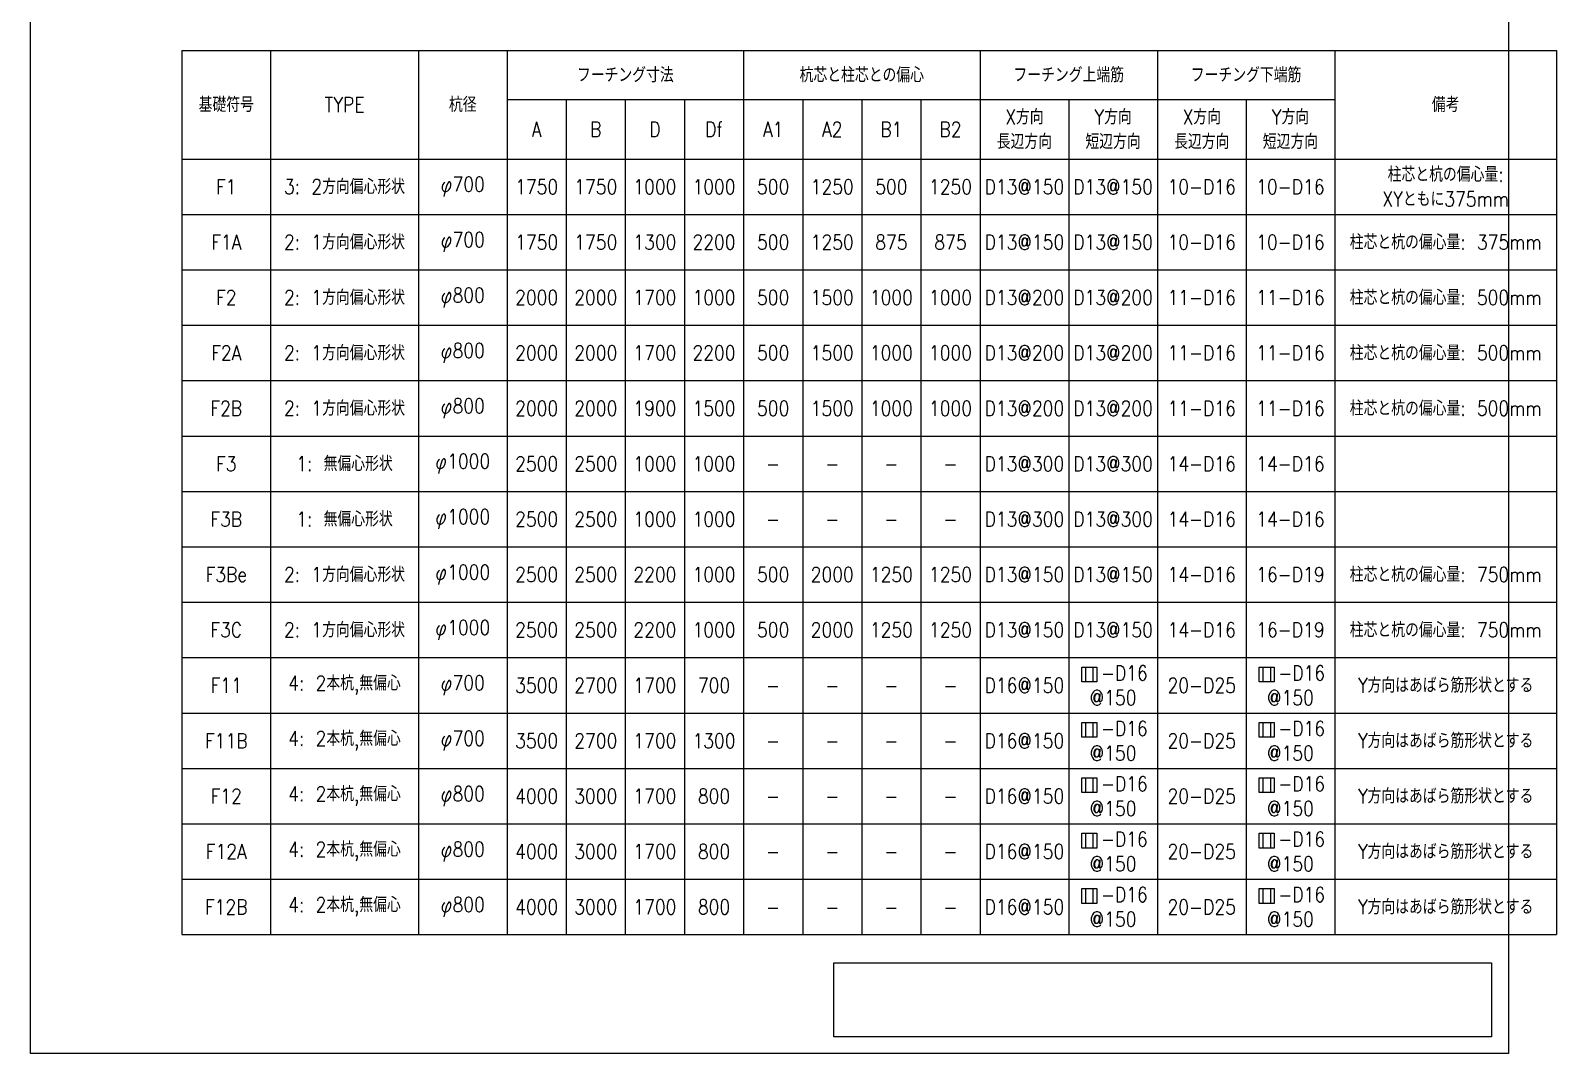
# Model space of a CAD drawing. Extents: x -668440 to 1010955, y -1678500 to 210463.
# Drawn here: x -384232 to -280988, y -141313 to -72071 of the extents above; entities that cross this region are included whole.
import ezdxf

# ---------------------------------------------------------------- set-up
doc = ezdxf.new("R2010")
doc.units = 0
doc.header["$MEASUREMENT"] = 0
doc.layers.get('0').update_dxf_attribs({"color": 3, "linetype": 'CONTINUOUS'})
doc.layers.get('Defpoints').update_dxf_attribs({"color": 251, "linetype": 'CONTINUOUS'})
doc.layers.add('99_レイアウト枠', color=251, linetype='CONTINUOUS', plot=False)
doc.layers.add('注記', color=3, linetype='CONTINUOUS')
doc.styles.add('DRACAD', font='txt', dxfattribs={"width": 0.85, "bigfont": 'extfont2'})

# ---------------------------------------------------------------- blocks, each defined once
blk = doc.blocks.new('*T9582')
at = {"layer": '注記', "color": 0, "linetype": 'ByBlock', "lineweight": -2}
for p, q in [((0, 0), (18600, 0)), ((0, 0), (0, -1471)), ((1200, 0), (1200, -1471)), ((3200, 0), (3200, -1471)), ((4400, 0), (4400, -11971)), ((7600, 0), (7600, -11971)), ((10800, 0), (10800, -11971)), ((13200, 0), (13200, -11971)), ((15600, 0), (15600, -1471)), ((18600, 0), (18600, -11971)), ((4400, -667), (15600, -667)), ((5200, -667), (5200, -11971)), ((6000, -667), (6000, -11971)), ((6800, -667), (6800, -11971)), ((8400, -667), (8400, -11971)), ((9200, -667), (9200, -11971)), ((10000, -667), (10000, -11971)), ((12000, -667), (12000, -11971)), ((14400, -667), (14400, -11971)), ((0, -1471), (18600, -1471)), ((0, -1471), (0, -11971)), ((1200, -1471), (1200, -11971)), ((3200, -1471), (3200, -11971)), ((15600, -1471), (15600, -11971)), ((0, -2221), (18600, -2221)), ((0, -2971), (18600, -2971)), ((0, -3721), (18600, -3721)), ((0, -4471), (18600, -4471)), ((0, -5221), (18600, -5221)), ((0, -5971), (18600, -5971)), ((0, -6721), (18600, -6721)), ((0, -7471), (18600, -7471)), ((0, -8221), (18600, -8221)), ((0, -8971), (18600, -8971)), ((0, -9721), (18600, -9721)), ((0, -10471), (18600, -10471)), ((0, -11221), (18600, -11221)), ((0, -11971), (18600, -11971))]:
    blk.add_line(p, q, dxfattribs=at)
at = {"layer": '注記', "color": 0, "char_height": 200, "attachment_point": 5, "style": 'DRACAD'}
for s, insert, width in [('フーチング寸法', (6000, -333), 3100), ('杭芯と柱芯との偏心', (9200, -333), 3100), ('フーチング上端筋', (12000, -333), 2300), ('フーチング下端筋', (14400, -333), 2300), ('基礎符号', (600, -735), 1100), ('杭径', (3800, -735), 1100), ('備考', (17100, -735), 2900), ('TYPE', (2200, -735), 1900), ('X方向\\P長辺方向', (11400, -1069), 1100), ('Y方向\\P短辺方向', (12600, -1069), 1100), ('X方向\\P長辺方向', (13800, -1069), 1100), ('Y方向\\P短辺方向', (15000, -1069), 1100), ('A', (4800, -1069), 700), ('B', (5600, -1069), 700), ('D', (6400, -1069), 700), ('Df', (7200, -1069), 700), ('A1', (8000, -1069), 700), ('A2', (8800, -1069), 700), ('B1', (9600, -1069), 700), ('B2', (10400, -1069), 700), ('柱芯と杭の偏心量:\\PXYともに375mm', (17100, -1846), 2900), ('F1', (600, -1846), 1100), ('3: 2方向偏心形状', (2200, -1846), 1900), ('φ700', (3800, -1846), 1100), ('1750', (4800, -1846), 700), ('1750', (5600, -1846), 700), ('1000', (6400, -1846), 700), ('1000', (7200, -1846), 700), ('500', (8000, -1846), 700), ('1250', (8800, -1846), 700), ('500', (9600, -1846), 700), ('1250', (10400, -1846), 700), ('D13@150', (11400, -1846), 1100), ('D13@150', (12600, -1846), 1100), ('10-D16', (13800, -1846), 1100), ('10-D16', (15000, -1846), 1100), ('2: 1方向偏心形状', (2200, -2596), 1900), ('φ700', (3800, -2596), 1100), ('柱芯と杭の偏心量: 375mm', (17100, -2596), 2900), ('F1A', (600, -2596), 1100), ('1750', (4800, -2596), 700), ('1750', (5600, -2596), 700), ('1300', (6400, -2596), 700), ('2200', (7200, -2596), 700), ('500', (8000, -2596), 700), ('1250', (8800, -2596), 700), ('875', (9600, -2596), 700), ('875', (10400, -2596), 700), ('D13@150', (11400, -2596), 1199.88), ('D13@150', (12600, -2596), 1199.88), ('10-D16', (13800, -2596), 1199.88), ('10-D16', (15000, -2596), 1199.88), ('F2', (600, -3346), 1100), ('2: 1方向偏心形状', (2200, -3346), 1900), ('φ800', (3800, -3346), 1100), ('2000', (4800, -3346), 700), ('2000', (5600, -3346), 700), ('1700', (6400, -3346), 700), ('1000', (7200, -3346), 700), ('500', (8000, -3346), 700), ('1500', (8800, -3346), 700), ('1000', (9600, -3346), 700), ('1000', (10400, -3346), 700), ('D13@200', (11400, -3346), 1100), ('D13@200', (12600, -3346), 1100), ('11-D16', (13800, -3346), 1100), ('11-D16', (15000, -3346), 1100), ('柱芯と杭の偏心量: 500mm', (17100, -3346), 2900), ('F2A', (600, -4096), 1100), ('2: 1方向偏心形状', (2200, -4096), 1900), ('φ800', (3800, -4096), 1100), ('2000', (4800, -4096), 700), ('2000', (5600, -4096), 700), ('1700', (6400, -4096), 700), ('2200', (7200, -4096), 700), ('500', (8000, -4096), 700), ('1500', (8800, -4096), 700), ('1000', (9600, -4096), 700), ('1000', (10400, -4096), 700), ('D13@200', (11400, -4096), 1199.88), ('D13@200', (12600, -4096), 1199.88), ('11-D16', (13800, -4096), 1199.88), ('11-D16', (15000, -4096), 1199.88), ('柱芯と杭の偏心量: 500mm', (17100, -4096), 2900), ('F2B', (600, -4846), 1100), ('2: 1方向偏心形状', (2200, -4846), 1900), ('φ800', (3800, -4846), 1100), ('2000', (4800, -4846), 700), ('2000', (5600, -4846), 700), ('1900', (6400, -4846), 700), ('1500', (7200, -4846), 700), ('500', (8000, -4846), 700), ('1500', (8800, -4846), 700), ('1000', (9600, -4846), 700), ('1000', (10400, -4846), 700), ('D13@200', (11400, -4846), 1199.88), ('D13@200', (12600, -4846), 1199.88), ('11-D16', (13800, -4846), 1199.88), ('11-D16', (15000, -4846), 1199.88), ('柱芯と杭の偏心量: 500mm', (17100, -4846), 2900), ('F3', (600, -5596), 1100), ('1: 無偏心形状', (2200, -5596), 1900), ('φ1000', (3800, -5596), 1100), ('2500', (4800, -5596), 700), ('2500', (5600, -5596), 700), ('1000', (6400, -5596), 700), ('1000', (7200, -5596), 700), ('D13@300', (11400, -5596), 1100), ('D13@300', (12600, -5596), 1199.88), ('14-D16', (13800, -5596), 1100), ('14-D16', (15000, -5596), 1199.88), ('-', (8000, -5596), 700), ('-', (8800, -5596), 700), ('-', (9600, -5596), 700), ('-', (10400, -5596), 700), ('F3B', (600, -6346), 1100), ('1: 無偏心形状', (2200, -6346), 1900), ('φ1000', (3800, -6346), 1100), ('2500', (4800, -6346), 700), ('2500', (5600, -6346), 700), ('1000', (6400, -6346), 700), ('1000', (7200, -6346), 700), ('-', (8000, -6346), 700), ('-', (8800, -6346), 700), ('-', (9600, -6346), 700), ('-', (10400, -6346), 700), ('D13@300', (11400, -6346), 1199.88), ('D13@300', (12600, -6346), 1199.88), ('14-D16', (13800, -6346), 1199.88), ('14-D16', (15000, -6346), 1199.88), ('F3Be', (600, -7096), 1100), ('2: 1方向偏心形状', (2200, -7096), 1900), ('φ1000', (3800, -7096), 1100), ('2500', (4800, -7096), 700), ('2500', (5600, -7096), 700), ('2200', (6400, -7096), 700), ('1000', (7200, -7096), 700), ('500', (8000, -7096), 700), ('2000', (8800, -7096), 700), ('1250', (9600, -7096), 700), ('1250', (10400, -7096), 700), ('D13@150', (11400, -7096), 1199.88), ('D13@150', (12600, -7096), 1199.88), ('14-D16', (13800, -7096), 1100), ('16-D19', (15000, -7096), 1100), ('柱芯と杭の偏心量: 750mm', (17100, -7096), 2900), ('F3C', (600, -7846), 1100), ('2: 1方向偏心形状', (2200, -7846), 1900), ('φ1000', (3800, -7846), 1100), ('2500', (4800, -7846), 700), ('2500', (5600, -7846), 700), ('2200', (6400, -7846), 700), ('1000', (7200, -7846), 700), ('500', (8000, -7846), 700), ('2000', (8800, -7846), 700), ('1250', (9600, -7846), 700), ('1250', (10400, -7846), 700), ('D13@150', (11400, -7846), 1100), ('D13@150', (12600, -7846), 1199.88), ('14-D16', (13800, -7846), 1100), ('16-D19', (15000, -7846), 1100), ('柱芯と杭の偏心量: 750mm', (17100, -7846), 2900), ('4: 2本杭,無偏心', (2200, -8596), 1900), ('φ700', (3800, -8596), 1100), ('  -D16\\P@150', (12600, -8596), 1100), ('  -D16\\P@150', (15000, -8596), 1199.88), ('F11', (600, -8596), 1100), ('3500', (4800, -8596), 700), ('2700', (5600, -8596), 700), ('1700', (6400, -8596), 700), ('700', (7200, -8596), 700), ('-', (8000, -8596), 700), ('-', (8800, -8596), 700), ('-', (9600, -8596), 700), ('-', (10400, -8596), 700), ('D16@150', (11400, -8596), 1100), ('20-D25', (13800, -8596), 1199.88), ('Y方向はあばら筋形状とする', (17100, -8596), 2900), ('  -D16\\P@150', (12600, -9346), 1199.88), ('  -D16\\P@150', (15000, -9346), 1199.88), ('F11B', (600, -9346), 1199.88), ('4: 2本杭,無偏心', (2200, -9346), 1999.88), ('φ700', (3800, -9346), 1199.88), ('3500', (4800, -9346), 799.88), ('2700', (5600, -9346), 799.88), ('1700', (6400, -9346), 799.88), ('1300', (7200, -9346), 799.88), ('D16@150', (11400, -9346), 1199.88), ('20-D25', (13800, -9346), 1199.88), ('Y方向はあばら筋形状とする', (17100, -9346), 2999.88), ('-', (8000, -9346), 799.88), ('-', (8800, -9346), 799.88), ('-', (9600, -9346), 799.88), ('-', (10400, -9346), 799.88), ('  -D16\\P@150', (12600, -10096), 1199.88), ('  -D16\\P@150', (15000, -10096), 1199.88), ('F12', (600, -10096), 1100), ('4: 2本杭,無偏心', (2200, -10096), 1900), ('φ800', (3800, -10096), 1100), ('4000', (4800, -10096), 700), ('3000', (5600, -10096), 700), ('1700', (6400, -10096), 700), ('800', (7200, -10096), 700), ('-', (8000, -10096), 700), ('-', (8800, -10096), 700), ('-', (9600, -10096), 700), ('-', (10400, -10096), 700), ('D16@150', (11400, -10096), 1100), ('20-D25', (13800, -10096), 1199.88), ('Y方向はあばら筋形状とする', (17100, -10096), 2999.88), ('4: 2本杭,無偏心', (2200, -10846), 1900), ('φ800', (3800, -10846), 1100), ('  -D16\\P@150', (12600, -10846), 1199.88), ('  -D16\\P@150', (15000, -10846), 1199.88), ('Y方向はあばら筋形状とする', (17100, -10846), 2999.88), ('F12A', (600, -10846), 1100), ('4000', (4800, -10846), 700), ('3000', (5600, -10846), 700), ('1700', (6400, -10846), 700), ('800', (7200, -10846), 700), ('-', (8000, -10846), 700), ('-', (8800, -10846), 700), ('-', (9600, -10846), 700), ('-', (10400, -10846), 700), ('D16@150', (11400, -10846), 1100), ('20-D25', (13800, -10846), 1199.88), ('  -D16\\P@150', (12600, -11596), 1199.88), ('  -D16\\P@150', (15000, -11596), 1199.88), ('F12B', (600, -11596), 1100), ('4: 2本杭,無偏心', (2200, -11596), 1900), ('φ800', (3800, -11596), 1100), ('4000', (4800, -11596), 700), ('3000', (5600, -11596), 700), ('1700', (6400, -11596), 700), ('800', (7200, -11596), 700), ('D16@150', (11400, -11596), 1100), ('20-D25', (13800, -11596), 1199.88), ('Y方向はあばら筋形状とする', (17100, -11596), 2999.88), ('-', (8000, -11596), 700), ('-', (8800, -11596), 700), ('-', (9600, -11596), 700), ('-', (10400, -11596), 700)]:
    blk.add_mtext(s, dxfattribs=dict(at, insert=insert, width=width))
blk = doc.blocks.new('基礎配筋図')
at = {"layer": '99_レイアウト枠'}
blk.add_lwpolyline([(-156993.19459, -57922.35896), (-148095.94517, -57922.35896), (-148095.94517, -58922.35896), (-156993.19459, -58922.35896)], close=True, dxfattribs=at)
at = {"layer": 'Defpoints'}
blk.add_lwpolyline([(-167865.36242, -32277.43891), (-147865.36242, -32277.43891), (-147865.36242, -59147.64202), (-167865.36242, -59147.64202)], close=True, dxfattribs=at)
at = {"layer": '注記'}
for p, q in [((-153588.34321, -53915.86498), (-153588.34321, -54115.86498)), ((-153488.34321, -53915.86498), (-153488.34321, -54115.86498)), ((-151188.34321, -53915.86498), (-151188.34321, -54115.86498)), ((-151088.34321, -53915.86498), (-151088.34321, -54115.86498)), ((-153588.34321, -54665.86498), (-153588.34321, -54865.86498)), ((-153488.34321, -54665.86498), (-153488.34321, -54865.86498)), ((-151188.34321, -54665.86498), (-151188.34321, -54865.86498)), ((-151088.34321, -54665.86498), (-151088.34321, -54865.86498)), ((-153588.34321, -55415.86498), (-153588.34321, -55615.86498)), ((-153488.34321, -55415.86498), (-153488.34321, -55615.86498)), ((-151188.34321, -55415.86498), (-151188.34321, -55615.86498)), ((-151088.34321, -55415.86498), (-151088.34321, -55615.86498)), ((-153588.34321, -56165.86498), (-153588.34321, -56365.86498)), ((-153488.34321, -56165.86498), (-153488.34321, -56365.86498)), ((-151188.34321, -56165.86498), (-151188.34321, -56365.86498)), ((-151088.34321, -56165.86498), (-151088.34321, -56365.86498)), ((-153588.34321, -56915.86498), (-153588.34321, -57115.86498)), ((-153488.34321, -56915.86498), (-153488.34321, -57115.86498)), ((-151188.34321, -56915.86498), (-151188.34321, -57115.86498)), ((-151088.34321, -56915.86498), (-151088.34321, -57115.86498))]:
    blk.add_line(p, q, dxfattribs=at)
for points in [[(-153638.34321, -53915.86498), (-153438.34321, -53915.86498), (-153438.34321, -54115.86498), (-153638.34321, -54115.86498)], [(-151238.34321, -53915.86498), (-151038.34321, -53915.86498), (-151038.34321, -54115.86498), (-151238.34321, -54115.86498)], [(-153638.34321, -54665.86498), (-153438.34321, -54665.86498), (-153438.34321, -54865.86498), (-153638.34321, -54865.86498)], [(-151238.34321, -54665.86498), (-151038.34321, -54665.86498), (-151038.34321, -54865.86498), (-151238.34321, -54865.86498)], [(-153638.34321, -55415.86498), (-153438.34321, -55415.86498), (-153438.34321, -55615.86498), (-153638.34321, -55615.86498)], [(-151238.34321, -55415.86498), (-151038.34321, -55415.86498), (-151038.34321, -55615.86498), (-151238.34321, -55615.86498)], [(-153638.34321, -56165.86498), (-153438.34321, -56165.86498), (-153438.34321, -56365.86498), (-153638.34321, -56365.86498)], [(-151238.34321, -56165.86498), (-151038.34321, -56165.86498), (-151038.34321, -56365.86498), (-151238.34321, -56365.86498)], [(-153638.34321, -56915.86498), (-153438.34321, -56915.86498), (-153438.34321, -57115.86498), (-153638.34321, -57115.86498)], [(-151238.34321, -56915.86498), (-151038.34321, -56915.86498), (-151038.34321, -57115.86498), (-151238.34321, -57115.86498)]]:
    blk.add_lwpolyline(points, close=True, dxfattribs=at)
blk.add_blockref('*T9582', (-165816.56296, -45567.9448))

msp = doc.modelspace()

# ---------------------------------------------------------------- block references
at = {"xscale": 5, "yscale": 5, "zscale": 5}
msp.add_blockref('基礎配筋図', (455094.50566, 154425.52164), dxfattribs=at)

doc.saveas('drawing.dxf')
